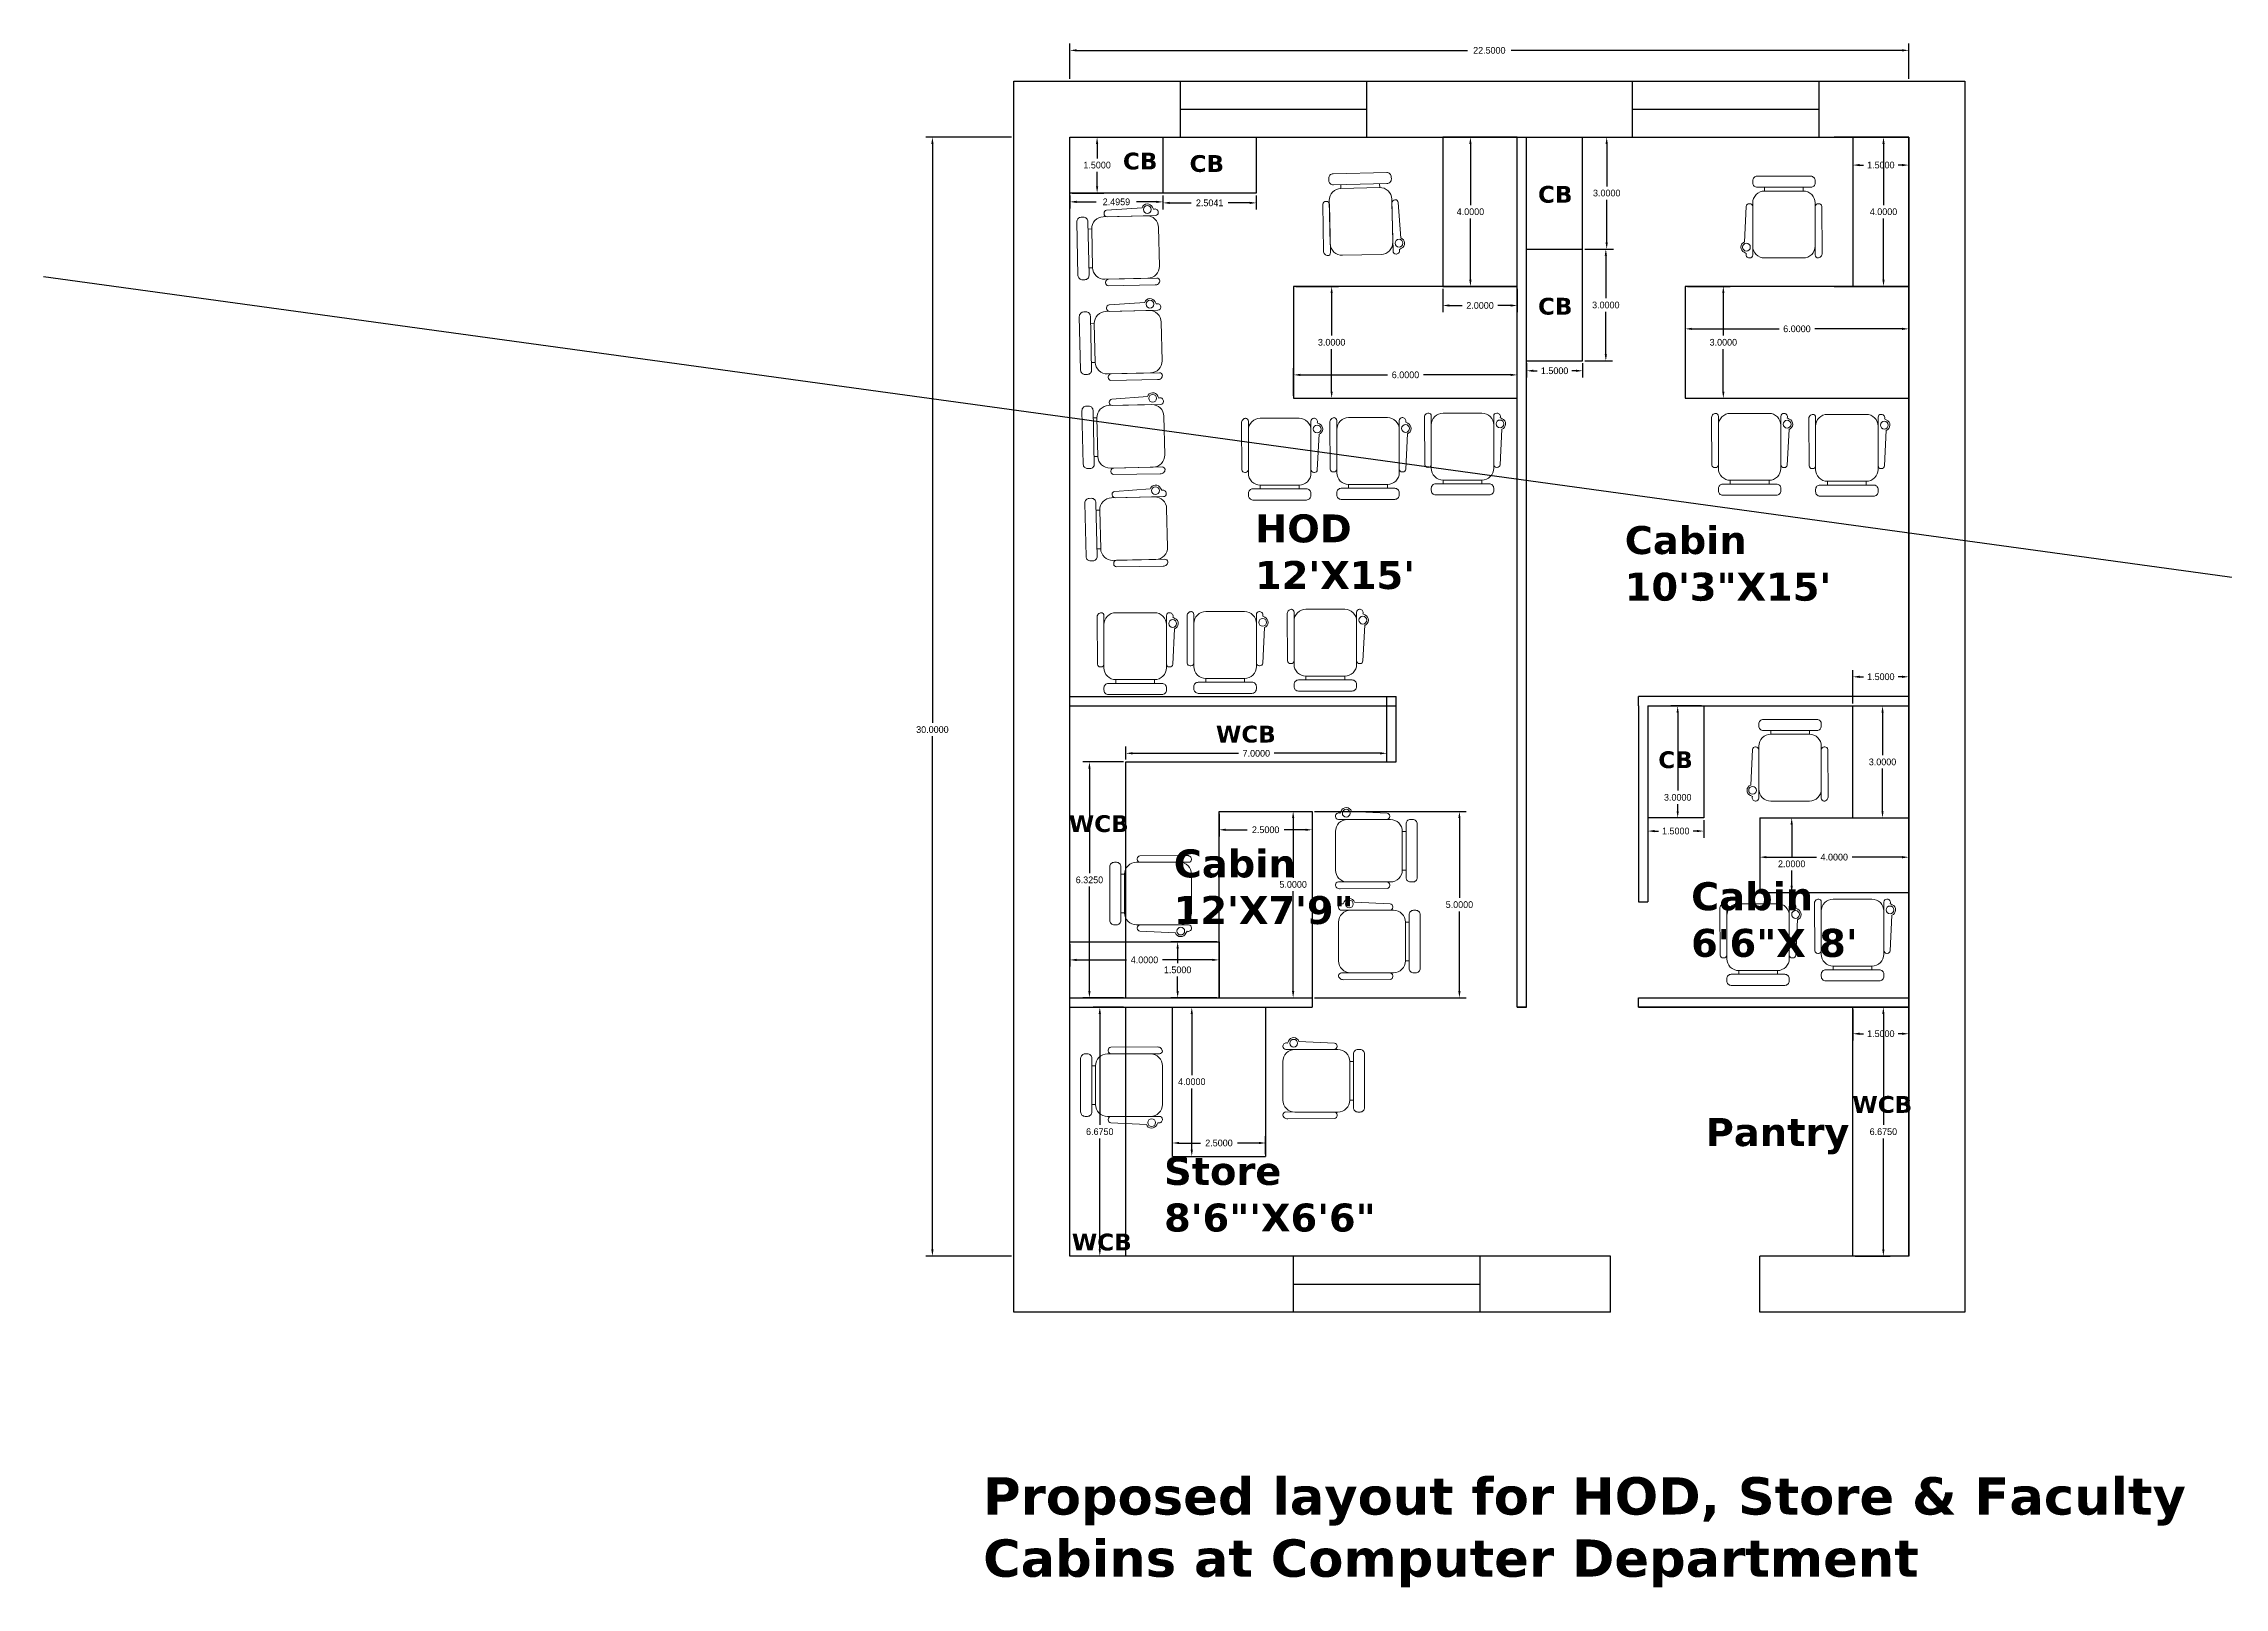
# Model space of a CAD drawing. Header units: inches. Extents: x 23 to 629, y -355 to 51.
# Drawn here: x 417.3 to 475.8, y -175.2 to -133.8 of the extents above; entities that cross this region are included whole.
import ezdxf

# ---------------------------------------------------------------- set-up
doc = ezdxf.new("R2010")
doc.units = ezdxf.units.IN
doc.header["$MEASUREMENT"] = 0
doc.layers.add('FUR', color=252, linetype='Continuous', lineweight=9)
doc.layers.add('FURN', color=252, linetype='Continuous', lineweight=9)
doc.dimstyles.get("Standard").update_dxf_attribs({"dimtxt": 0.18, "dimasz": 0.18, "dimexe": 0.18, "dimexo": 0.0625, "dimgap": 0.09, "dimtad": 0, "dimtih": 1, "dimtoh": 1, "dimdec": 4, "dimzin": 0, "dimdsep": 46, "dimtxsty": 'Standard', "dimcen": 0.09, "dimadec": 0, "dimazin": 0, "dimtfac": 1, "dimtdec": 4, "dimtofl": 0, "dimtmove": 0, "dimatfit": 3, "dimfxl": 1, "dimtolj": 1, "dimtzin": 0, "dimarcsym": 0})

# ---------------------------------------------------------------- blocks, each defined once
blk = doc.blocks.new('*D86')
at = {"color": 0, "lineweight": -2}
for p, q in [((443.278, -136.273), (440.973, -136.273)), ((441.153, -136.453), (441.153, -151.976)), ((441.153, -166.093), (441.153, -152.336)), ((443.278, -166.273), (440.973, -166.273))]:
    blk.add_line(p, q, dxfattribs=at)
at = {"color": 0}
for points in [[(441.123, -136.453), (441.183, -136.453), (441.153, -136.273)], [(441.123, -166.093), (441.183, -166.093), (441.153, -166.273)]]:
    blk.add_solid(points, dxfattribs=at)
at = {"layer": 'Defpoints', "color": 0}
for p in [(441.153, -136.273), (443.34, -136.273), (443.34, -166.273)]:
    blk.add_point(p, dxfattribs=at)
at = {"color": 0, "insert": (441.153, -152.156), "char_height": 0.18, "attachment_point": 5}
blk.add_mtext('\\A1;30.0000', dxfattribs=at)
blk = doc.blocks.new('CINE CHAIR')
at = {"layer": 'FUR', "color": 48, "lineweight": 0}
for p, q in [((448043.776, 57308.306), (448043.8, 57308.306)), ((448043.776, 57308.058), (448043.8, 57308.058))]:
    blk.add_line(p, q, dxfattribs=at)
blk.add_lwpolyline([(448043.45, 57308.434), (448043.678, 57308.423, -0.388092), (448043.695, 57308.404), (448043.695, 57308.401, -0.414214), (448043.676, 57308.382), (448043.367, 57308.382, -0.414214), (448043.348, 57308.401), (448043.348, 57308.404, -0.491313), (448043.377, 57308.423), (448043.384, 57308.436)], format="xyb", dxfattribs=at)
for points in [[(448043.424, 57308.382), (448043.7, 57308.382, -0.414214), (448043.776, 57308.306), (448043.776, 57308.058, -0.414214), (448043.7, 57307.982), (448043.424, 57307.982, -0.414214), (448043.348, 57308.058), (448043.348, 57308.306, -0.414214)], [(448043.828, 57308.382), (448043.842, 57308.382, -0.414214), (448043.871, 57308.353), (448043.871, 57308.01, -0.414214), (448043.842, 57307.982), (448043.828, 57307.982, -0.414214), (448043.8, 57308.01), (448043.8, 57308.353, -0.414214)], [(448043.379, 57307.938), (448043.678, 57307.94, 0.393133), (448043.695, 57307.959), (448043.695, 57307.963, 0.414214), (448043.676, 57307.982), (448043.367, 57307.982, 0.414214), (448043.348, 57307.963), (448043.348, 57307.966, 0.435766)]]:
    blk.add_lwpolyline(points, format="xyb", close=True, dxfattribs=at)
blk.add_circle((448043.417, 57308.422), 0.0249, dxfattribs=at)
blk.add_arc((448043.417, 57308.422), 0.0356, 19.6628, 156.9494, dxfattribs=at)
blk = doc.blocks.new('*D87')
at = {"color": 0, "lineweight": -2}
for p, q in [((444.84, -134.71), (444.84, -133.766)), ((467.34, -134.71), (467.34, -133.766)), ((445.02, -133.946), (455.505, -133.946)), ((467.16, -133.946), (456.675, -133.946))]:
    blk.add_line(p, q, dxfattribs=at)
at = {"color": 0}
for points in [[(445.02, -133.916), (445.02, -133.976), (444.84, -133.946)], [(467.16, -133.916), (467.16, -133.976), (467.34, -133.946)]]:
    blk.add_solid(points, dxfattribs=at)
at = {"layer": 'Defpoints', "color": 0}
for p in [(467.34, -133.946), (444.84, -134.773), (467.34, -134.773)]:
    blk.add_point(p, dxfattribs=at)
at = {"color": 0, "insert": (456.09, -133.946), "char_height": 0.18, "attachment_point": 5}
blk.add_mtext('\\A1;22.5000', dxfattribs=at)
blk = doc.blocks.new('*D93')
at = {"color": 0, "lineweight": -2}
for p, q in [((454.903, -136.273), (455.762, -136.273)), ((455.582, -136.453), (455.582, -138.093)), ((455.582, -140.093), (455.582, -138.453)), ((454.903, -140.273), (455.762, -140.273))]:
    blk.add_line(p, q, dxfattribs=at)
at = {"color": 0}
for points in [[(455.552, -136.453), (455.612, -136.453), (455.582, -136.273)], [(455.552, -140.093), (455.612, -140.093), (455.582, -140.273)]]:
    blk.add_solid(points, dxfattribs=at)
at = {"layer": 'Defpoints', "color": 0}
for p in [(454.84, -136.273), (455.582, -136.273), (454.84, -140.273)]:
    blk.add_point(p, dxfattribs=at)
at = {"color": 0, "insert": (455.582, -138.273), "char_height": 0.18, "attachment_point": 5}
blk.add_mtext('\\A1;4.0000', dxfattribs=at)
blk = doc.blocks.new('*D94')
at = {"color": 0, "lineweight": -2}
for p, q in [((454.84, -140.335), (454.84, -140.966)), ((456.84, -140.335), (456.84, -140.966)), ((455.02, -140.786), (455.36, -140.786)), ((456.66, -140.786), (456.32, -140.786))]:
    blk.add_line(p, q, dxfattribs=at)
at = {"color": 0}
for points in [[(455.02, -140.756), (455.02, -140.816), (454.84, -140.786)], [(456.66, -140.756), (456.66, -140.816), (456.84, -140.786)]]:
    blk.add_solid(points, dxfattribs=at)
at = {"layer": 'Defpoints', "color": 0}
for p in [(454.84, -140.273), (456.84, -140.273), (456.84, -140.786)]:
    blk.add_point(p, dxfattribs=at)
at = {"color": 0, "insert": (455.84, -140.786), "char_height": 0.18, "attachment_point": 5}
blk.add_mtext('\\A1;2.0000', dxfattribs=at)
blk = doc.blocks.new('*D95')
at = {"color": 0, "lineweight": -2}
for p, q in [((450.903, -140.273), (452.04, -140.273)), ((451.86, -140.453), (451.86, -141.593)), ((451.86, -143.093), (451.86, -141.953)), ((450.903, -143.273), (452.04, -143.273))]:
    blk.add_line(p, q, dxfattribs=at)
at = {"color": 0}
for points in [[(451.83, -140.453), (451.89, -140.453), (451.86, -140.273)], [(451.83, -143.093), (451.89, -143.093), (451.86, -143.273)]]:
    blk.add_solid(points, dxfattribs=at)
at = {"layer": 'Defpoints', "color": 0}
for p in [(450.84, -140.273), (450.84, -143.273), (451.86, -143.273)]:
    blk.add_point(p, dxfattribs=at)
at = {"color": 0, "insert": (451.86, -141.773), "char_height": 0.18, "attachment_point": 5}
blk.add_mtext('\\A1;3.0000', dxfattribs=at)
blk = doc.blocks.new('*D96')
at = {"color": 0, "lineweight": -2}
for p, q in [((450.84, -143.21), (450.84, -142.466)), ((451.02, -142.646), (453.36, -142.646)), ((456.66, -142.646), (454.32, -142.646)), ((456.84, -143.21), (456.84, -142.466))]:
    blk.add_line(p, q, dxfattribs=at)
at = {"color": 0}
for points in [[(451.02, -142.616), (451.02, -142.676), (450.84, -142.646)], [(456.66, -142.616), (456.66, -142.676), (456.84, -142.646)]]:
    blk.add_solid(points, dxfattribs=at)
at = {"layer": 'Defpoints', "color": 0}
for p in [(456.84, -142.646), (450.84, -143.273), (456.84, -143.273)]:
    blk.add_point(p, dxfattribs=at)
at = {"color": 0, "insert": (453.84, -142.646), "char_height": 0.18, "attachment_point": 5}
blk.add_mtext('\\A1;6.0000', dxfattribs=at)
blk = doc.blocks.new('*D97')
at = {"color": 0, "lineweight": -2}
for p, q in [((463.34, -154.585), (463.34, -155.756)), ((467.34, -154.585), (467.34, -155.756)), ((463.52, -155.576), (464.86, -155.576)), ((467.16, -155.576), (465.82, -155.576))]:
    blk.add_line(p, q, dxfattribs=at)
at = {"color": 0}
for points in [[(463.52, -155.546), (463.52, -155.606), (463.34, -155.576)], [(467.16, -155.546), (467.16, -155.606), (467.34, -155.576)]]:
    blk.add_solid(points, dxfattribs=at)
at = {"layer": 'Defpoints', "color": 0}
for p in [(463.34, -154.523), (467.34, -154.523), (467.34, -155.576)]:
    blk.add_point(p, dxfattribs=at)
at = {"color": 0, "insert": (465.34, -155.576), "char_height": 0.18, "attachment_point": 5}
blk.add_mtext('\\A1;4.0000', dxfattribs=at)
blk = doc.blocks.new('*D98')
at = {"color": 0, "lineweight": -2}
for p, q in [((463.403, -154.523), (464.379, -154.523)), ((464.199, -154.703), (464.199, -155.576)), ((464.199, -156.343), (464.199, -155.936)), ((463.403, -156.523), (464.379, -156.523))]:
    blk.add_line(p, q, dxfattribs=at)
at = {"color": 0}
for points in [[(464.169, -154.703), (464.229, -154.703), (464.199, -154.523)], [(464.169, -156.343), (464.229, -156.343), (464.199, -156.523)]]:
    blk.add_solid(points, dxfattribs=at)
at = {"layer": 'Defpoints', "color": 0}
for p in [(463.34, -154.523), (463.34, -156.523), (464.199, -156.523)]:
    blk.add_point(p, dxfattribs=at)
at = {"color": 0, "insert": (464.199, -155.756), "char_height": 0.18, "attachment_point": 5}
blk.add_mtext('\\A1;2.0000', dxfattribs=at)
blk = doc.blocks.new('*D99')
at = {"color": 0, "lineweight": -2}
for p, q in [((465.84, -151.46), (465.84, -150.56)), ((466.02, -150.74), (466.125, -150.74)), ((467.16, -150.74), (467.055, -150.74)), ((467.34, -151.46), (467.34, -150.56))]:
    blk.add_line(p, q, dxfattribs=at)
at = {"color": 0}
for points in [[(466.02, -150.71), (466.02, -150.77), (465.84, -150.74)], [(467.16, -150.71), (467.16, -150.77), (467.34, -150.74)]]:
    blk.add_solid(points, dxfattribs=at)
at = {"layer": 'Defpoints', "color": 0}
for p in [(465.84, -150.74), (465.84, -151.523), (467.34, -151.523)]:
    blk.add_point(p, dxfattribs=at)
at = {"color": 0, "insert": (466.59, -150.74), "char_height": 0.18, "attachment_point": 5}
blk.add_mtext('\\A1;1.5000', dxfattribs=at)
blk = doc.blocks.new('*D100')
at = {"color": 0, "lineweight": -2}
for p, q in [((465.903, -151.523), (466.815, -151.523)), ((466.635, -151.703), (466.635, -152.843)), ((466.635, -154.343), (466.635, -153.203)), ((465.903, -154.523), (466.815, -154.523))]:
    blk.add_line(p, q, dxfattribs=at)
at = {"color": 0}
for points in [[(466.605, -151.703), (466.665, -151.703), (466.635, -151.523)], [(466.605, -154.343), (466.665, -154.343), (466.635, -154.523)]]:
    blk.add_solid(points, dxfattribs=at)
at = {"layer": 'Defpoints', "color": 0}
for p in [(465.84, -151.523), (465.84, -154.523), (466.635, -154.523)]:
    blk.add_point(p, dxfattribs=at)
at = {"color": 0, "insert": (466.635, -153.023), "char_height": 0.18, "attachment_point": 5}
blk.add_mtext('\\A1;3.0000', dxfattribs=at)
blk = doc.blocks.new('*D111')
at = {"color": 0, "lineweight": -2}
for p, q in [((451.403, -154.348), (455.467, -154.348)), ((455.287, -154.528), (455.287, -156.668)), ((455.287, -159.168), (455.287, -157.028)), ((451.403, -159.348), (455.467, -159.348))]:
    blk.add_line(p, q, dxfattribs=at)
at = {"color": 0}
for points in [[(455.257, -154.528), (455.317, -154.528), (455.287, -154.348)], [(455.257, -159.168), (455.317, -159.168), (455.287, -159.348)]]:
    blk.add_solid(points, dxfattribs=at)
at = {"layer": 'Defpoints', "color": 0}
for p in [(451.34, -154.348), (451.34, -159.348), (455.287, -159.348)]:
    blk.add_point(p, dxfattribs=at)
at = {"color": 0, "insert": (455.287, -156.848), "char_height": 0.18, "attachment_point": 5}
blk.add_mtext('\\A1;5.0000', dxfattribs=at)
blk = doc.blocks.new('*D112')
at = {"color": 0, "lineweight": -2}
for p, q in [((448.84, -154.41), (448.84, -155.022)), ((449.02, -154.842), (449.595, -154.842)), ((451.16, -154.842), (450.585, -154.842)), ((451.34, -154.41), (451.34, -155.022))]:
    blk.add_line(p, q, dxfattribs=at)
at = {"color": 0}
for points in [[(449.02, -154.812), (449.02, -154.872), (448.84, -154.842)], [(451.16, -154.812), (451.16, -154.872), (451.34, -154.842)]]:
    blk.add_solid(points, dxfattribs=at)
at = {"layer": 'Defpoints', "color": 0}
for p in [(448.84, -154.348), (451.34, -154.348), (451.34, -154.842)]:
    blk.add_point(p, dxfattribs=at)
at = {"color": 0, "insert": (450.09, -154.842), "char_height": 0.18, "attachment_point": 5}
blk.add_mtext('\\A1;2.5000', dxfattribs=at)
blk = doc.blocks.new('*D113')
at = {"color": 0, "lineweight": -2}
for p, q in [((444.84, -157.91), (444.84, -158.51)), ((448.84, -157.91), (448.84, -158.51)), ((445.02, -158.33), (446.36, -158.33)), ((448.66, -158.33), (447.32, -158.33))]:
    blk.add_line(p, q, dxfattribs=at)
at = {"color": 0}
for points in [[(445.02, -158.3), (445.02, -158.36), (444.84, -158.33)], [(448.66, -158.3), (448.66, -158.36), (448.84, -158.33)]]:
    blk.add_solid(points, dxfattribs=at)
at = {"layer": 'Defpoints', "color": 0}
for p in [(444.84, -157.848), (448.84, -157.848), (448.84, -158.33)]:
    blk.add_point(p, dxfattribs=at)
at = {"color": 0, "insert": (446.84, -158.33), "char_height": 0.18, "attachment_point": 5}
blk.add_mtext('\\A1;4.0000', dxfattribs=at)
blk = doc.blocks.new('*D114')
at = {"color": 0, "lineweight": -2}
for p, q in [((448.778, -157.848), (447.55, -157.848)), ((447.73, -158.028), (447.73, -158.418)), ((447.73, -159.168), (447.73, -158.778)), ((448.778, -159.348), (447.55, -159.348))]:
    blk.add_line(p, q, dxfattribs=at)
at = {"color": 0}
for points in [[(447.7, -158.028), (447.76, -158.028), (447.73, -157.848)], [(447.7, -159.168), (447.76, -159.168), (447.73, -159.348)]]:
    blk.add_solid(points, dxfattribs=at)
at = {"layer": 'Defpoints', "color": 0}
for p in [(447.73, -157.848), (448.84, -157.848), (448.84, -159.348)]:
    blk.add_point(p, dxfattribs=at)
at = {"color": 0, "insert": (447.73, -158.598), "char_height": 0.18, "attachment_point": 5}
blk.add_mtext('\\A1;1.5000', dxfattribs=at)
blk = doc.blocks.new('*D121')
at = {"color": 0, "lineweight": -2}
for p, q in [((465.903, -159.598), (466.837, -159.598)), ((466.657, -159.778), (466.657, -162.755)), ((466.657, -166.093), (466.657, -163.115)), ((465.903, -166.273), (466.837, -166.273))]:
    blk.add_line(p, q, dxfattribs=at)
at = {"color": 0}
for points in [[(466.627, -159.778), (466.687, -159.778), (466.657, -159.598)], [(466.627, -166.093), (466.687, -166.093), (466.657, -166.273)]]:
    blk.add_solid(points, dxfattribs=at)
at = {"layer": 'Defpoints', "color": 0}
for p in [(465.84, -159.598), (465.84, -166.273), (466.657, -166.273)]:
    blk.add_point(p, dxfattribs=at)
at = {"color": 0, "insert": (466.657, -162.935), "char_height": 0.18, "attachment_point": 5}
blk.add_mtext('\\A1;6.6750', dxfattribs=at)
blk = doc.blocks.new('*D122')
at = {"color": 0, "lineweight": -2}
for p, q in [((465.84, -159.66), (465.84, -160.49)), ((467.34, -159.66), (467.34, -160.49)), ((466.02, -160.31), (466.125, -160.31)), ((467.16, -160.31), (467.055, -160.31))]:
    blk.add_line(p, q, dxfattribs=at)
at = {"color": 0}
for points in [[(466.02, -160.28), (466.02, -160.34), (465.84, -160.31)], [(467.16, -160.28), (467.16, -160.34), (467.34, -160.31)]]:
    blk.add_solid(points, dxfattribs=at)
at = {"layer": 'Defpoints', "color": 0}
for p in [(465.84, -159.598), (467.34, -159.598), (467.34, -160.31)]:
    blk.add_point(p, dxfattribs=at)
at = {"color": 0, "insert": (466.59, -160.31), "char_height": 0.18, "attachment_point": 5}
blk.add_mtext('\\A1;1.5000', dxfattribs=at)
blk = doc.blocks.new('*D123')
at = {"color": 0, "lineweight": -2}
for p, q in [((467.278, -136.273), (466.481, -136.273)), ((466.661, -136.453), (466.661, -138.093)), ((466.661, -140.093), (466.661, -138.453)), ((467.278, -140.273), (466.481, -140.273))]:
    blk.add_line(p, q, dxfattribs=at)
at = {"color": 0}
for points in [[(466.631, -136.453), (466.691, -136.453), (466.661, -136.273)], [(466.631, -140.093), (466.691, -140.093), (466.661, -140.273)]]:
    blk.add_solid(points, dxfattribs=at)
at = {"layer": 'Defpoints', "color": 0}
for p in [(467.34, -136.273), (466.661, -140.273), (467.34, -140.273)]:
    blk.add_point(p, dxfattribs=at)
at = {"color": 0, "insert": (466.661, -138.273), "char_height": 0.18, "attachment_point": 5}
blk.add_mtext('\\A1;4.0000', dxfattribs=at)
blk = doc.blocks.new('*D124')
at = {"color": 0, "lineweight": -2}
for p, q in [((465.84, -136.335), (465.84, -137.202)), ((467.34, -136.335), (467.34, -137.202)), ((466.02, -137.022), (466.125, -137.022)), ((467.16, -137.022), (467.055, -137.022))]:
    blk.add_line(p, q, dxfattribs=at)
at = {"color": 0}
for points in [[(466.02, -136.992), (466.02, -137.052), (465.84, -137.022)], [(467.16, -136.992), (467.16, -137.052), (467.34, -137.022)]]:
    blk.add_solid(points, dxfattribs=at)
at = {"layer": 'Defpoints', "color": 0}
for p in [(465.84, -136.273), (467.34, -136.273), (465.84, -137.022)]:
    blk.add_point(p, dxfattribs=at)
at = {"color": 0, "insert": (466.59, -137.022), "char_height": 0.18, "attachment_point": 5}
blk.add_mtext('\\A1;1.5000', dxfattribs=at)
blk = doc.blocks.new('*D125')
at = {"color": 0, "lineweight": -2}
for p, q in [((461.34, -140.335), (461.34, -141.592)), ((467.34, -140.335), (467.34, -141.592)), ((461.52, -141.412), (463.86, -141.412)), ((467.16, -141.412), (464.82, -141.412))]:
    blk.add_line(p, q, dxfattribs=at)
at = {"color": 0}
for points in [[(461.52, -141.382), (461.52, -141.442), (461.34, -141.412)], [(467.16, -141.382), (467.16, -141.442), (467.34, -141.412)]]:
    blk.add_solid(points, dxfattribs=at)
at = {"layer": 'Defpoints', "color": 0}
for p in [(461.34, -140.273), (467.34, -140.273), (467.34, -141.412)]:
    blk.add_point(p, dxfattribs=at)
at = {"color": 0, "insert": (464.34, -141.412), "char_height": 0.18, "attachment_point": 5}
blk.add_mtext('\\A1;6.0000', dxfattribs=at)
blk = doc.blocks.new('*D126')
at = {"color": 0, "lineweight": -2}
for p, q in [((461.403, -140.273), (462.545, -140.273)), ((462.365, -140.453), (462.365, -141.593)), ((462.365, -143.093), (462.365, -141.953)), ((461.403, -143.273), (462.545, -143.273))]:
    blk.add_line(p, q, dxfattribs=at)
at = {"color": 0}
for points in [[(462.335, -140.453), (462.395, -140.453), (462.365, -140.273)], [(462.335, -143.093), (462.395, -143.093), (462.365, -143.273)]]:
    blk.add_solid(points, dxfattribs=at)
at = {"layer": 'Defpoints', "color": 0}
for p in [(461.34, -140.273), (461.34, -143.273), (462.365, -143.273)]:
    blk.add_point(p, dxfattribs=at)
at = {"color": 0, "insert": (462.365, -141.773), "char_height": 0.18, "attachment_point": 5}
blk.add_mtext('\\A1;3.0000', dxfattribs=at)
blk = doc.blocks.new('*D127')
at = {"color": 0, "lineweight": -2}
for p, q in [((446.34, -152.96), (446.34, -152.612)), ((453.34, -152.96), (453.34, -152.612)), ((446.52, -152.792), (449.36, -152.792)), ((453.16, -152.792), (450.32, -152.792))]:
    blk.add_line(p, q, dxfattribs=at)
at = {"color": 0}
for points in [[(446.52, -152.762), (446.52, -152.822), (446.34, -152.792)], [(453.16, -152.762), (453.16, -152.822), (453.34, -152.792)]]:
    blk.add_solid(points, dxfattribs=at)
at = {"layer": 'Defpoints', "color": 0}
for p in [(446.34, -152.792), (446.34, -153.023), (453.34, -153.023)]:
    blk.add_point(p, dxfattribs=at)
at = {"color": 0, "insert": (449.84, -152.792), "char_height": 0.18, "attachment_point": 5}
blk.add_mtext('\\A1;7.0000', dxfattribs=at)
blk = doc.blocks.new('*D128')
at = {"color": 0, "lineweight": -2}
for p, q in [((446.278, -153.023), (445.184, -153.023)), ((445.364, -153.203), (445.364, -156.005)), ((445.364, -159.168), (445.364, -156.365)), ((446.278, -159.348), (445.184, -159.348))]:
    blk.add_line(p, q, dxfattribs=at)
at = {"color": 0}
for points in [[(445.334, -153.203), (445.394, -153.203), (445.364, -153.023)], [(445.334, -159.168), (445.394, -159.168), (445.364, -159.348)]]:
    blk.add_solid(points, dxfattribs=at)
at = {"layer": 'Defpoints', "color": 0}
for p in [(446.34, -153.023), (445.364, -159.348), (446.34, -159.348)]:
    blk.add_point(p, dxfattribs=at)
at = {"color": 0, "insert": (445.364, -156.185), "char_height": 0.18, "attachment_point": 5}
blk.add_mtext('\\A1;6.3250', dxfattribs=at)
blk = doc.blocks.new('*D129')
at = {"color": 0, "lineweight": -2}
for p, q in [((448.903, -154.348), (451.008, -154.348)), ((450.828, -154.528), (450.828, -156.128)), ((450.828, -159.168), (450.828, -156.488)), ((448.903, -159.348), (451.008, -159.348))]:
    blk.add_line(p, q, dxfattribs=at)
at = {"color": 0}
for points in [[(450.798, -154.528), (450.858, -154.528), (450.828, -154.348)], [(450.798, -159.168), (450.858, -159.168), (450.828, -159.348)]]:
    blk.add_solid(points, dxfattribs=at)
at = {"layer": 'Defpoints', "color": 0}
for p in [(448.84, -154.348), (448.84, -159.348), (450.828, -159.348)]:
    blk.add_point(p, dxfattribs=at)
at = {"color": 0, "insert": (450.828, -156.308), "char_height": 0.18, "attachment_point": 5}
blk.add_mtext('\\A1;5.0000', dxfattribs=at)
blk = doc.blocks.new('*D130')
at = {"color": 0, "lineweight": -2}
for p, q in [((447.588, -163.535), (447.588, -163.059)), ((450.088, -163.535), (450.088, -163.059)), ((447.768, -163.239), (448.343, -163.239)), ((449.908, -163.239), (449.333, -163.239))]:
    blk.add_line(p, q, dxfattribs=at)
at = {"color": 0}
for points in [[(447.768, -163.209), (447.768, -163.269), (447.588, -163.239)], [(449.908, -163.209), (449.908, -163.269), (450.088, -163.239)]]:
    blk.add_solid(points, dxfattribs=at)
at = {"layer": 'Defpoints', "color": 0}
for p in [(447.588, -163.598), (450.088, -163.239), (450.088, -163.598)]:
    blk.add_point(p, dxfattribs=at)
at = {"color": 0, "insert": (448.838, -163.239), "char_height": 0.18, "attachment_point": 5}
blk.add_mtext('\\A1;2.5000', dxfattribs=at)
blk = doc.blocks.new('*D131')
at = {"color": 0, "lineweight": -2}
for p, q in [((447.651, -159.598), (448.289, -159.598)), ((448.109, -159.778), (448.109, -161.418)), ((448.109, -163.418), (448.109, -161.778)), ((447.651, -163.598), (448.289, -163.598))]:
    blk.add_line(p, q, dxfattribs=at)
at = {"color": 0}
for points in [[(448.079, -159.778), (448.139, -159.778), (448.109, -159.598)], [(448.079, -163.418), (448.139, -163.418), (448.109, -163.598)]]:
    blk.add_solid(points, dxfattribs=at)
at = {"layer": 'Defpoints', "color": 0}
for p in [(447.588, -159.598), (448.109, -159.598), (447.588, -163.598)]:
    blk.add_point(p, dxfattribs=at)
at = {"color": 0, "insert": (448.109, -161.598), "char_height": 0.18, "attachment_point": 5}
blk.add_mtext('\\A1;4.0000', dxfattribs=at)
blk = doc.blocks.new('*D132')
at = {"color": 0, "lineweight": -2}
for p, q in [((446.278, -159.598), (445.462, -159.598)), ((445.642, -159.778), (445.642, -162.755)), ((445.642, -166.093), (445.642, -163.115)), ((446.278, -166.273), (445.462, -166.273))]:
    blk.add_line(p, q, dxfattribs=at)
at = {"color": 0}
for points in [[(445.612, -159.778), (445.672, -159.778), (445.642, -159.598)], [(445.612, -166.093), (445.672, -166.093), (445.642, -166.273)]]:
    blk.add_solid(points, dxfattribs=at)
at = {"layer": 'Defpoints', "color": 0}
for p in [(446.34, -159.598), (445.642, -166.273), (446.34, -166.273)]:
    blk.add_point(p, dxfattribs=at)
at = {"color": 0, "insert": (445.642, -162.935), "char_height": 0.18, "attachment_point": 5}
blk.add_mtext('\\A1;6.6750', dxfattribs=at)
blk = doc.blocks.new('*D133')
at = {"color": 0, "lineweight": -2}
for p, q in [((461.778, -151.523), (460.961, -151.523)), ((461.141, -151.703), (461.141, -153.792)), ((461.141, -154.343), (461.141, -154.152)), ((461.778, -154.523), (460.961, -154.523))]:
    blk.add_line(p, q, dxfattribs=at)
at = {"color": 0}
for points in [[(461.111, -151.703), (461.171, -151.703), (461.141, -151.523)], [(461.111, -154.343), (461.171, -154.343), (461.141, -154.523)]]:
    blk.add_solid(points, dxfattribs=at)
at = {"layer": 'Defpoints', "color": 0}
for p in [(461.84, -151.523), (461.141, -154.523), (461.84, -154.523)]:
    blk.add_point(p, dxfattribs=at)
at = {"color": 0, "insert": (461.141, -153.972), "char_height": 0.18, "attachment_point": 5}
blk.add_mtext('\\A1;3.0000', dxfattribs=at)
blk = doc.blocks.new('*D134')
at = {"color": 0, "lineweight": -2}
for p, q in [((460.34, -154.585), (460.34, -155.056)), ((460.52, -154.876), (460.625, -154.876)), ((461.66, -154.876), (461.555, -154.876)), ((461.84, -154.585), (461.84, -155.056))]:
    blk.add_line(p, q, dxfattribs=at)
at = {"color": 0}
for points in [[(460.52, -154.846), (460.52, -154.906), (460.34, -154.876)], [(461.66, -154.846), (461.66, -154.906), (461.84, -154.876)]]:
    blk.add_solid(points, dxfattribs=at)
at = {"layer": 'Defpoints', "color": 0}
for p in [(460.34, -154.523), (461.84, -154.523), (461.84, -154.876)]:
    blk.add_point(p, dxfattribs=at)
at = {"color": 0, "insert": (461.09, -154.876), "char_height": 0.18, "attachment_point": 5}
blk.add_mtext('\\A1;1.5000', dxfattribs=at)
blk = doc.blocks.new('*D135')
at = {"color": 0, "lineweight": -2}
for p, q in [((458.653, -136.273), (459.417, -136.273)), ((459.237, -136.453), (459.237, -137.593)), ((459.237, -139.093), (459.237, -137.953)), ((458.653, -139.273), (459.417, -139.273))]:
    blk.add_line(p, q, dxfattribs=at)
at = {"color": 0}
for points in [[(459.207, -136.453), (459.267, -136.453), (459.237, -136.273)], [(459.207, -139.093), (459.267, -139.093), (459.237, -139.273)]]:
    blk.add_solid(points, dxfattribs=at)
at = {"layer": 'Defpoints', "color": 0}
for p in [(458.59, -136.273), (458.59, -139.273), (459.237, -139.273)]:
    blk.add_point(p, dxfattribs=at)
at = {"color": 0, "insert": (459.237, -137.773), "char_height": 0.18, "attachment_point": 5}
blk.add_mtext('\\A1;3.0000', dxfattribs=at)
blk = doc.blocks.new('*D136')
at = {"color": 0, "lineweight": -2}
for p, q in [((458.653, -139.273), (459.394, -139.273)), ((459.214, -139.453), (459.214, -140.593)), ((459.214, -142.093), (459.214, -140.953)), ((458.653, -142.273), (459.394, -142.273))]:
    blk.add_line(p, q, dxfattribs=at)
at = {"color": 0}
for points in [[(459.184, -139.453), (459.244, -139.453), (459.214, -139.273)], [(459.184, -142.093), (459.244, -142.093), (459.214, -142.273)]]:
    blk.add_solid(points, dxfattribs=at)
at = {"layer": 'Defpoints', "color": 0}
for p in [(458.59, -139.273), (458.59, -142.273), (459.214, -142.273)]:
    blk.add_point(p, dxfattribs=at)
at = {"color": 0, "insert": (459.214, -140.773), "char_height": 0.18, "attachment_point": 5}
blk.add_mtext('\\A1;3.0000', dxfattribs=at)
blk = doc.blocks.new('*D137')
at = {"color": 0, "lineweight": -2}
for p, q in [((457.09, -142.335), (457.09, -142.716)), ((457.27, -142.536), (457.375, -142.536)), ((458.41, -142.536), (458.305, -142.536)), ((458.59, -142.335), (458.59, -142.716))]:
    blk.add_line(p, q, dxfattribs=at)
at = {"color": 0}
for points in [[(457.27, -142.506), (457.27, -142.566), (457.09, -142.536)], [(458.41, -142.506), (458.41, -142.566), (458.59, -142.536)]]:
    blk.add_solid(points, dxfattribs=at)
at = {"layer": 'Defpoints', "color": 0}
for p in [(457.09, -142.273), (458.59, -142.273), (458.59, -142.536)]:
    blk.add_point(p, dxfattribs=at)
at = {"color": 0, "insert": (457.84, -142.536), "char_height": 0.18, "attachment_point": 5}
blk.add_mtext('\\A1;1.5000', dxfattribs=at)
blk = doc.blocks.new('*D138')
at = {"color": 0, "lineweight": -2}
for p, q in [((444.84, -137.835), (444.84, -138.188)), ((445.02, -138.008), (445.548, -138.008)), ((447.156, -138.008), (446.628, -138.008)), ((447.336, -137.835), (447.336, -138.188))]:
    blk.add_line(p, q, dxfattribs=at)
at = {"color": 0}
for points in [[(445.02, -137.978), (445.02, -138.038), (444.84, -138.008)], [(447.156, -137.978), (447.156, -138.038), (447.336, -138.008)]]:
    blk.add_solid(points, dxfattribs=at)
at = {"layer": 'Defpoints', "color": 0}
for p in [(444.84, -137.773), (447.336, -137.773), (447.336, -138.008)]:
    blk.add_point(p, dxfattribs=at)
at = {"color": 0, "insert": (446.088, -138.008), "char_height": 0.18, "attachment_point": 5}
blk.add_mtext('\\A1;2.4959', dxfattribs=at)
blk = doc.blocks.new('*D139')
at = {"color": 0, "lineweight": -2}
for p, q in [((447.336, -137.835), (447.336, -138.215)), ((449.84, -137.835), (449.84, -138.215)), ((447.516, -138.035), (448.093, -138.035)), ((449.66, -138.035), (449.083, -138.035))]:
    blk.add_line(p, q, dxfattribs=at)
at = {"color": 0}
for points in [[(447.516, -138.005), (447.516, -138.065), (447.336, -138.035)], [(449.66, -138.005), (449.66, -138.065), (449.84, -138.035)]]:
    blk.add_solid(points, dxfattribs=at)
at = {"layer": 'Defpoints', "color": 0}
for p in [(447.336, -137.773), (449.84, -137.773), (449.84, -138.035)]:
    blk.add_point(p, dxfattribs=at)
at = {"color": 0, "insert": (448.588, -138.035), "char_height": 0.18, "attachment_point": 5}
blk.add_mtext('\\A1;2.5041', dxfattribs=at)
blk = doc.blocks.new('*D140')
at = {"color": 0, "lineweight": -2}
for p, q in [((444.903, -136.273), (445.75, -136.273)), ((445.57, -136.453), (445.57, -136.843)), ((445.57, -137.593), (445.57, -137.203)), ((444.903, -137.773), (445.75, -137.773))]:
    blk.add_line(p, q, dxfattribs=at)
at = {"color": 0}
for points in [[(445.54, -136.453), (445.6, -136.453), (445.57, -136.273)], [(445.54, -137.593), (445.6, -137.593), (445.57, -137.773)]]:
    blk.add_solid(points, dxfattribs=at)
at = {"layer": 'Defpoints', "color": 0}
for p in [(444.84, -136.273), (444.84, -137.773), (445.57, -137.773)]:
    blk.add_point(p, dxfattribs=at)
at = {"color": 0, "insert": (445.57, -137.023), "char_height": 0.18, "attachment_point": 5}
blk.add_mtext('\\A1;1.5000', dxfattribs=at)

msp = doc.modelspace()

# ---------------------------------------------------------------- linework, layer by layer
for p, q in [((443.34026, -134.77255), (468.84026, -134.77255)), ((443.34026, -167.77255), (443.34026, -134.77255)), ((447.80473, -136.27255), (447.80473, -134.77255)), ((452.80473, -136.27255), (452.80473, -134.77255)), ((459.93336, -136.27255), (459.93336, -134.77255)), ((464.93336, -136.27255), (464.93336, -134.77255)), ((468.84026, -134.77255), (468.84026, -167.77255)), ((447.80473, -135.52255), (452.80473, -135.52255)), ((459.93336, -135.52255), (464.93336, -135.52255)), ((443.34026, -166.27255), (443.34026, -136.27255)), ((444.84026, -136.27255), (467.34026, -136.27255)), ((444.84026, -166.27255), (444.84026, -136.27255)), ((444.84026, -136.27255), (449.84026, -136.27255)), ((447.33611, -136.27255), (447.33611, -137.77255)), ((449.84026, -136.27255), (449.84026, -137.77255)), ((456.84026, -136.27255), (454.84026, -136.27255)), ((454.84026, -136.27255), (454.84026, -140.27255)), ((456.84026, -136.27255), (455.34026, -136.27255)), ((456.84026, -159.59755), (456.84026, -136.27255)), ((456.84026, -159.59755), (456.84026, -136.27255)), ((457.09026, -159.59755), (457.09026, -136.27255)), ((458.59026, -139.27255), (458.59026, -136.27255)), ((467.34026, -136.27255), (465.34026, -136.27255)), ((465.84026, -136.27255), (465.84026, -140.27255)), ((467.34026, -136.27255), (467.34026, -166.27255)), ((467.34026, -136.27255), (467.34026, -166.27255)), ((467.34026, -166.27255), (467.34026, -136.27255)), ((449.84026, -137.77255), (444.84026, -137.77255)), ((457.09026, -139.27255), (458.59026, -139.27255)), ((458.59026, -142.27255), (458.59026, -139.27255)), ((628.64358, -169.02198), (417.31556, -140.021)), ((456.84026, -140.27255), (450.84026, -140.27255)), ((450.84026, -140.27255), (450.84026, -143.27255)), ((454.84026, -140.27255), (456.84026, -140.27255)), ((467.34026, -140.27255), (461.34026, -140.27255)), ((461.34026, -140.27255), (461.34026, -143.27255)), ((465.34026, -140.27255), (467.34026, -140.27255)), ((467.34026, -142.27255), (467.34026, -140.27255)), ((457.09026, -142.27255), (458.59026, -142.27255)), ((450.84026, -143.27255), (456.84026, -143.27255)), ((461.34026, -143.27255), (467.34026, -143.27255)), ((467.34026, -152.52255), (467.34026, -146.52255)), ((444.84026, -151.27255), (453.59026, -151.27255)), ((453.34026, -153.02255), (453.34026, -151.27255)), ((453.59026, -153.02255), (453.59026, -151.27255)), ((453.59026, -153.02255), (453.59026, -151.27255)), ((467.34026, -151.27255), (460.09026, -151.27255)), ((460.09026, -151.52255), (460.09026, -151.27255)), ((444.84026, -151.52255), (453.59026, -151.52255)), ((460.09026, -151.52255), (460.09026, -156.77255)), ((460.34026, -151.52255), (467.34026, -151.52255)), ((460.34026, -151.52255), (460.34026, -156.77255)), ((460.34026, -151.52255), (461.84026, -151.52255)), ((461.84026, -151.52255), (461.84026, -154.52255)), ((465.84026, -154.52255), (465.84026, -151.52255)), ((446.34026, -153.02255), (453.59026, -153.02255)), ((446.34026, -159.34755), (446.34026, -153.02255)), ((448.84026, -159.34755), (448.84026, -154.34755)), ((448.84026, -154.34755), (451.34026, -154.34755)), ((451.34026, -154.34755), (451.34026, -159.59755)), ((461.84026, -154.52255), (460.34026, -154.52255)), ((463.34026, -154.52255), (467.34026, -154.52255)), ((463.34026, -154.52255), (463.34026, -156.52255)), ((465.34026, -154.52255), (467.34026, -154.52255)), ((467.34026, -159.77255), (467.34026, -154.77255)), ((463.34026, -156.52255), (467.34026, -156.52255)), ((460.09026, -156.77255), (460.34026, -156.77255)), ((444.84026, -159.34755), (444.84026, -157.84755)), ((444.84026, -157.84755), (448.84026, -157.84755)), ((448.84026, -157.84755), (448.84026, -159.34755)), ((444.84026, -159.34755), (451.34026, -159.34755)), ((444.84026, -159.59755), (451.34026, -159.59755)), ((446.34026, -166.27255), (446.34026, -159.59755)), ((447.58819, -163.59755), (447.58819, -159.59755)), ((447.58819, -159.59755), (450.08819, -159.59755)), ((450.08819, -159.59755), (450.08819, -163.59755)), ((456.84026, -159.59755), (457.09026, -159.59755)), ((457.09026, -159.59755), (456.84026, -159.59755)), ((460.09026, -159.59755), (460.09026, -159.34755)), ((460.09026, -159.34755), (467.34026, -159.34755)), ((467.34026, -159.59755), (460.09026, -159.59755)), ((460.09026, -159.59755), (467.34026, -159.59755)), ((465.84026, -166.27255), (465.84026, -159.59755)), ((447.58819, -163.59755), (450.08819, -163.59755)), ((459.34026, -166.27255), (444.84026, -166.27255)), ((450.84026, -167.77255), (450.84026, -166.27255)), ((455.84026, -167.77255), (455.84026, -166.27255)), ((459.34026, -167.77255), (459.34026, -166.27255)), ((464.84026, -166.27255), (463.34026, -166.27255)), ((463.34026, -167.77255), (463.34026, -166.27255)), ((467.34026, -166.27255), (464.84026, -166.27255)), ((450.84026, -167.02255), (455.84026, -167.02255)), ((459.34026, -167.77255), (443.34026, -167.77255)), ((468.84026, -167.77255), (463.34026, -167.77255)), ((464.84026, -167.77255), (463.34026, -167.77255))]:
    msp.add_line(p, q)

# ---------------------------------------------------------------- block references
at = {"layer": 'FURN', "zscale": 4.190399999999999}
for p, xscale, yscale, rotation in [((-196410.40165, -1882650.64873), -4.190400000000029, 4.190400000000009, 271.3190010835237), ((240580.12739, -1877623.94694), 4.190400000000028, 4.19040000000001, 89.99914340739973), ((1882958.45063, -197002.2827), -4.190400000000029, 4.190400000000009, 1.319001083523679), ((1882958.5208, -197004.82072), -4.190400000000029, 4.190400000000009, 1.319001083523679), ((1882958.59261, -197007.34472), -4.190400000000029, 4.190400000000009, 1.319001083523679), ((-239665.6706, 1877340.62647), 4.190400000000028, 4.19040000000001, 269.9991434073997), ((-239663.30082, 1877340.64247), 4.190400000000028, 4.19040000000001, 269.9991434073997), ((-239660.76661, 1877340.76447), 4.190400000000028, 4.19040000000001, 269.9991434073997), ((-239653.06619, 1877340.75618), 4.190400000000028, 4.19040000000001, 269.9991434073997), ((-239650.45837, 1877340.73113), 4.190400000000028, 4.19040000000001, 269.9991434073997), ((1882958.66775, -197009.81867), -4.190400000000029, 4.190400000000009, 1.319001083523679), ((-239669.54508, 1877335.41262), 4.190400000000028, 4.19040000000001, 269.9991434073997), ((-239667.133, 1877335.44312), 4.190400000000028, 4.19040000000001, 269.9991434073997), ((-239664.44612, 1877335.50411), 4.190400000000028, 4.19040000000001, 269.9991434073997), ((240580.29176, -1877638.50905), 4.190400000000028, 4.19040000000001, 89.99914340739973), ((-1877032.47313, -240271.5401), 4.190400000000028, 4.19040000000001, 359.9991434073997), ((1877932.53804, 239959.58471), 4.190400000000028, 4.19040000000001, 179.9991434073997), ((-1877032.38997, -240273.97455), 4.190400000000028, 4.19040000000001, 359.9991434073997), ((-239650.3056, 1877327.73505), 4.190400000000028, 4.19040000000001, 269.9991434073997), ((-239652.83981, 1877327.61306), 4.190400000000028, 4.19040000000001, 269.9991434073997), ((1877931.7559, 239954.44956), 4.190400000000028, 4.19040000000001, 179.9991434073997), ((-1877033.88313, -240277.7064), 4.190400000000028, 4.19040000000001, 359.9991434073997)]:
    msp.add_blockref('CINE CHAIR', p, dxfattribs=dict(at, xscale=xscale, yscale=yscale, rotation=rotation))

# ---------------------------------------------------------------- texts
at = {"attachment_point": 1}
for s, insert, char_height, width in [('{\\fVerdana|b1|i0|c0|p34;CB}', (446.26239, -136.68841), 0.45, 3.5505713), ('{\\fVerdana|b1|i0|c0|p34;CB}', (448.0495, -136.75444), 0.45, 3.5505713), ('{\\fVerdana|b1|i0|c0|p34;CB}', (457.39503, -137.5799), 0.45, 3.5505713), ('{\\fVerdana|b1|i0|c0|p34;CB}', (457.39503, -140.5799), 0.45, 3.5505713), ("{\\fVerdana|b1|i0|c0|p34;HOD\\P12'X15'}", (449.80734, -146.38605), 0.75, 5.9176188), ('{\\fVerdana|b1|i0|c0|p34;Cabin\\P10\'3"X15\'}', (459.72079, -146.6984), 0.75, 5.9176188), ('{\\fVerdana|b1|i0|c0|p34;WCB}', (448.75761, -152.05198), 0.45, 3.5505713), ('{\\fVerdana|b1|i0|c0|p34;CB}', (460.62047, -152.73791), 0.45, 3.5505713), ('{\\fVerdana|b1|i0|c0|p34;WCB}', (444.8106, -154.45182), 0.45, 3.5505713), ('{\\fVerdana|b1|i0|c0|p34;Cabin\\P12\'X7\'9"}', (447.6256, -155.36721), 0.75, 5.9176188), ('{\\fVerdana|b1|i0|c0|p34;Cabin\\P6\'6"X 8\'}', (461.50129, -156.24769), 0.75, 5.9176188), ('{\\fVerdana|b1|i0|c0|p34;WCB}', (465.82589, -161.98019), 0.45, 3.5505713), ('{\\fVerdana|b1|i0|c0|p34;Pantry}', (461.89323, -162.57018), 0.75, 5.9176188), ('{\\fVerdana|b1|i0|c0|p34;Store\\P8\'6"\'X6\'6"}', (447.36608, -163.61109), 0.75, 5.9176188), ('{\\fVerdana|b1|i0|c0|p34;WCB}', (444.89256, -165.66908), 0.45, 3.5505713), ('{\\fVerdana|b1|i0|c0|p34;Proposed layout for HOD, Store & Faculty Cabins at Computer Department}', (442.5129, -172.19957), 1, 32.2467394)]:
    msp.add_mtext(s, dxfattribs=dict(at, insert=insert, char_height=char_height, width=width))

# ---------------------------------------------------------------- dimensions: what is measured, and where the dimension line sits
for base, p1, p2, picture, middle in [((467.34026, -133.94558), (444.84026, -134.77255), (467.34026, -134.77255), '*D87', (456.09026, -133.94558)), ((465.84026, -137.02233), (467.34026, -136.27255), (465.84026, -136.27255), '*D124', (466.59026, -137.02233)), ((451.34026, -154.84174), (448.84026, -154.34755), (451.34026, -154.34755), '*D112', (450.09026, -154.84174))]:
    dim = msp.add_linear_dim(base=base, p1=p1, p2=p2, dimstyle='Standard')
    dim.commit()
    dim.dimension.update_dxf_attribs({"geometry": picture, "text_midpoint": middle, "dimtype": 160})
for base, p1, p2, picture, middle in [((441.15329, -136.27255), (443.34026, -166.27255), (443.34026, -136.27255), '*D86', (441.15329, -152.15635)), ((466.66088, -140.27255), (467.34026, -136.27255), (467.34026, -140.27255), '*D123', (466.66088, -138.27255)), ((451.85951, -143.27255), (450.84026, -140.27255), (450.84026, -143.27255), '*D95', (451.85951, -141.77255)), ((462.36519, -143.27255), (461.34026, -140.27255), (461.34026, -143.27255), '*D126', (462.36519, -141.77255)), ((461.14144, -154.52255), (461.84026, -151.52255), (461.84026, -154.52255), '*D133', (461.14144, -153.972)), ((450.82803, -159.34755), (448.84026, -154.34755), (448.84026, -159.34755), '*D129', (450.82803, -156.30755)), ((464.1986, -156.52255), (463.34026, -154.52255), (463.34026, -156.52255), '*D98', (464.1986, -155.75617)), ((447.73008, -157.84755), (448.84026, -159.34755), (448.84026, -157.84755), '*D114', (447.73008, -158.59755)), ((466.65702, -166.27255), (465.84026, -159.59755), (465.84026, -166.27255), '*D121', (466.65702, -162.93505))]:
    dim = msp.add_linear_dim(base=base, p1=p1, p2=p2, angle=90, dimstyle='Standard')
    dim.commit()
    dim.dimension.update_dxf_attribs({"geometry": picture, "text_midpoint": middle, "dimtype": 160})
for base, p1, p2, picture, middle in [((445.56975, -137.77255), (444.84026, -136.27255), (444.84026, -137.77255), '*D140', (445.56975, -137.02255)), ((455.582, -136.27255), (454.84026, -140.27255), (454.84026, -136.27255), '*D93', (455.582, -138.27255)), ((459.23699, -139.27255), (458.59026, -136.27255), (458.59026, -139.27255), '*D135', (459.23699, -137.77255)), ((459.21377, -142.27255), (458.59026, -139.27255), (458.59026, -142.27255), '*D136', (459.21377, -140.77255)), ((466.63539, -154.52255), (465.84026, -151.52255), (465.84026, -154.52255), '*D100', (466.63539, -153.02255)), ((445.36381, -159.34755), (446.34026, -153.02255), (446.34026, -159.34755), '*D128', (445.36381, -156.18505)), ((455.28658, -159.34755), (451.34026, -154.34755), (451.34026, -159.34755), '*D111', (455.28658, -156.84755)), ((445.64227, -166.27255), (446.34026, -159.59755), (446.34026, -166.27255), '*D132', (445.64227, -162.93505)), ((448.10865, -159.59755), (447.58819, -163.59755), (447.58819, -159.59755), '*D131', (448.10865, -161.59755))]:
    dim = msp.add_linear_dim(base=base, p1=p1, p2=p2, angle=90, dimstyle='Standard')
    dim.commit()
    dim.dimension.update_dxf_attribs({"geometry": picture, "text_midpoint": middle})
for base, p1, p2, picture, middle in [((447.336112, -138.007775), (444.840261, -137.772547), (447.336112, -137.772547), '*D138', (446.088186, -138.007775)), ((449.840261, -138.034754), (447.336112, -137.772547), (449.840261, -137.772547), '*D139', (448.588186, -138.034754)), ((456.84026, -140.78604), (454.84026, -140.27255), (456.84026, -140.27255), '*D94', (455.84026, -140.78604)), ((467.34026, -141.41177), (461.34026, -140.27255), (467.34026, -140.27255), '*D125', (464.34026, -141.41177)), ((456.84026, -142.6455), (450.84026, -143.27255), (456.84026, -143.27255), '*D96', (453.84026, -142.6455)), ((458.59026, -142.53627), (457.09026, -142.27255), (458.59026, -142.27255), '*D137', (457.84026, -142.53627)), ((465.84026, -150.73989), (467.34026, -151.52255), (465.84026, -151.52255), '*D99', (466.59026, -150.73989)), ((446.34026, -152.79177), (453.34026, -153.02255), (446.34026, -153.02255), '*D127', (449.84026, -152.79177)), ((461.84026, -154.87597), (460.34026, -154.52255), (461.84026, -154.52255), '*D134', (461.09026, -154.87597)), ((467.34026, -155.57617), (463.34026, -154.52255), (467.34026, -154.52255), '*D97', (465.34026, -155.57617)), ((448.84026, -158.3297), (444.84026, -157.84755), (448.84026, -157.84755), '*D113', (446.84026, -158.3297)), ((467.34026, -160.31013), (465.84026, -159.59755), (467.34026, -159.59755), '*D122', (466.59026, -160.31013)), ((450.08819, -163.2386), (447.58819, -163.59755), (450.08819, -163.59755), '*D130', (448.83819, -163.2386))]:
    dim = msp.add_linear_dim(base=base, p1=p1, p2=p2, dimstyle='Standard')
    dim.commit()
    dim.dimension.update_dxf_attribs({"geometry": picture, "text_midpoint": middle})

doc.saveas('drawing.dxf')
